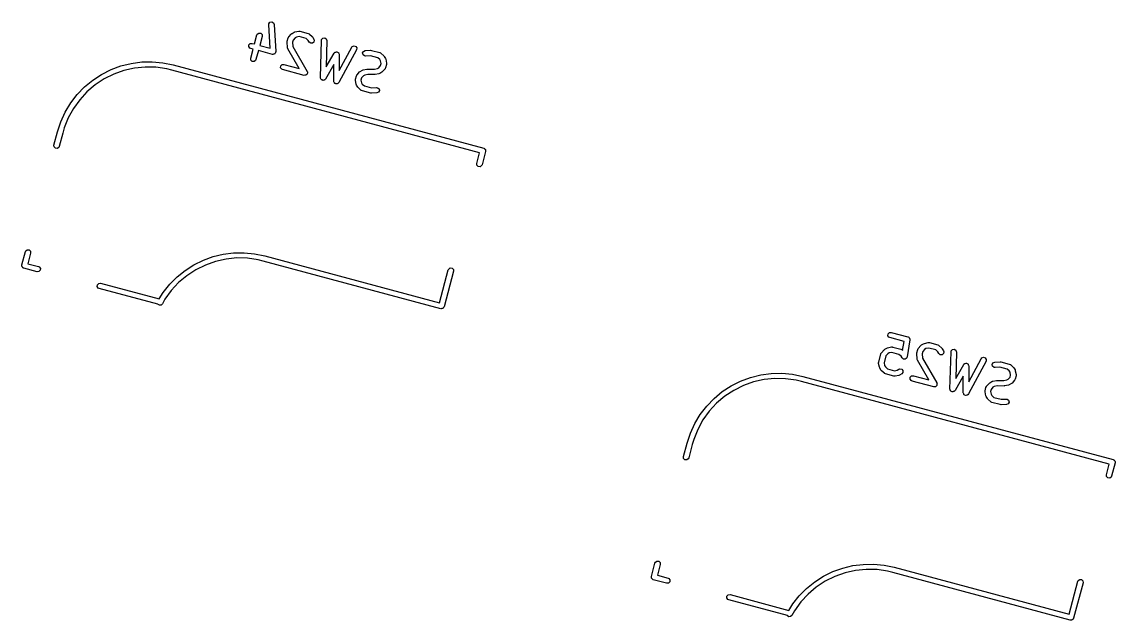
# Model space of a CAD drawing. Extents: x 46 to 264, y -122 to -26.
# Drawn here: x 104.7 to 134.95, y -89.03 to -72.49 of the extents above; entities that cross this region are included whole.
import ezdxf

# ---------------------------------------------------------------- set-up
doc = ezdxf.new("R2010")
doc.units = 0
doc.layers.add('BLACK', color=7, linetype='CONTINUOUS')

msp = doc.modelspace()

# ---------------------------------------------------------------- linework, layer by layer
at = {"layer": 'BLACK', "linetype": 'CONTINUOUS'}
for p, q in [((111.534, -72.572), (111.537, -72.5461)), ((111.572, -73.2197), (111.534, -72.572)), ((111.537, -72.5461), (111.567, -72.5049)), ((111.567, -72.5049), (111.617, -72.493)), ((111.617, -72.493), (111.663, -72.5159)), ((111.663, -72.5159), (111.683, -72.563)), ((111.683, -72.563), (111.728, -73.3146)), ((111.141, -73.104), (111.207, -72.8544)), ((111.207, -72.8544), (111.218, -72.8308)), ((111.218, -72.8308), (111.26, -72.8014)), ((111.26, -72.8014), (111.312, -72.8059)), ((111.312, -72.8059), (111.348, -72.8421)), ((111.348, -72.8421), (111.352, -72.8933)), ((112.089, -72.9079), (112.159, -72.8283)), ((112.159, -72.8283), (112.177, -72.8143)), ((112.177, -72.8143), (112.178, -72.8131)), ((112.178, -72.8131), (112.236, -72.7794)), ((112.236, -72.7794), (112.257, -72.7717)), ((112.257, -72.7717), (112.259, -72.7709)), ((112.259, -72.7709), (112.363, -72.7495)), ((112.363, -72.7495), (112.389, -72.7488)), ((112.389, -72.7488), (112.393, -72.751)), ((112.393, -72.751), (112.397, -72.7506)), ((112.397, -72.7506), (112.627, -72.8122)), ((112.627, -72.8122), (112.651, -72.8232)), ((112.651, -72.8232), (112.654, -72.8269)), ((112.654, -72.8269), (112.658, -72.8285)), ((112.658, -72.8285), (112.737, -72.8992)), ((110.983, -73.1783), (110.988, -73.1271)), ((111.013, -73.2203), (110.983, -73.1783)), ((110.988, -73.1271), (111.024, -73.0909)), ((111.024, -73.0909), (111.075, -73.0864)), ((111.075, -73.0864), (111.141, -73.104)), ((111.352, -72.8933), (111.285, -73.1428)), ((111.285, -73.1428), (111.572, -73.2197)), ((112.045, -73.0542), (112.048, -73.0319)), ((112.054, -73.2045), (112.045, -73.0542)), ((112.048, -73.0303), (112.072, -72.9383)), ((112.048, -73.0319), (112.048, -73.0303)), ((112.072, -72.9383), (112.083, -72.9147)), ((112.083, -72.9147), (112.087, -72.9121)), ((112.087, -72.9121), (112.089, -72.9079)), ((112.213, -72.9942), (112.196, -73.0573)), ((112.196, -73.0573), (112.203, -73.1778)), ((112.203, -73.1778), (112.598, -73.8624)), ((112.263, -72.9369), (112.213, -72.9942)), ((112.301, -72.9154), (112.263, -72.9369)), ((112.376, -72.9), (112.301, -72.9154)), ((112.572, -72.9525), (112.376, -72.9)), ((112.629, -73.0033), (112.572, -72.9525)), ((112.656, -73.0511), (112.629, -73.0033)), ((112.696, -73.0841), (112.656, -73.0511)), ((112.747, -73.0841), (112.696, -73.0841)), ((112.737, -72.8992), (112.751, -72.9167)), ((112.786, -73.0511), (112.747, -73.0841)), ((112.751, -72.9167), (112.753, -72.9178)), ((112.753, -72.9178), (112.786, -72.9761)), ((112.786, -72.9761), (112.795, -73.0006)), ((112.795, -73.0006), (112.786, -73.0511)), ((112.964, -74.0333), (112.993, -73.0058)), ((112.993, -73.0058), (112.998, -72.9803)), ((112.998, -72.9803), (113.032, -72.9419)), ((113.032, -72.9419), (113.083, -72.9344)), ((113.083, -72.9344), (113.127, -72.9613)), ((113.143, -73.01), (113.122, -73.7404)), ((113.127, -72.9613), (113.143, -73.01)), ((113.83, -73.1941), (113.846, -73.1736)), ((113.846, -73.1736), (113.894, -73.1548)), ((113.894, -73.1548), (113.943, -73.1709)), ((113.943, -73.1709), (113.969, -73.2146)), ((111.036, -73.2313), (111.013, -73.2203)), ((111.035, -73.4984), (111.102, -73.2488)), ((111.102, -73.2488), (111.036, -73.2313)), ((111.247, -73.2877), (111.18, -73.5372)), ((111.634, -73.3915), (111.247, -73.2877)), ((111.64, -73.391), (111.634, -73.3915)), ((111.645, -73.3936), (111.64, -73.391)), ((111.665, -73.3888), (111.645, -73.3936)), ((111.685, -73.387), (111.665, -73.3888)), ((111.689, -73.383), (111.685, -73.387)), ((111.695, -73.3817), (111.689, -73.383)), ((111.707, -73.3652), (111.695, -73.3817)), ((111.722, -73.3508), (111.707, -73.3652)), ((111.725, -73.3404), (111.722, -73.345)), ((111.722, -73.345), (111.722, -73.3508)), ((111.728, -73.3146), (111.725, -73.3404)), ((112.056, -73.2086), (112.054, -73.2045)), ((112.055, -73.213), (112.056, -73.2086)), ((112.064, -73.2375), (112.055, -73.213)), ((112.378, -73.7805), (112.064, -73.2375)), ((113.122, -73.7404), (113.343, -73.3574)), ((113.343, -73.3574), (113.36, -73.3374)), ((113.36, -73.3374), (113.366, -73.335)), ((113.366, -73.335), (113.371, -73.3298)), ((113.371, -73.3298), (113.39, -73.3264)), ((113.39, -73.3264), (113.408, -73.3198)), ((113.408, -73.3198), (113.414, -73.3221)), ((113.414, -73.3221), (113.421, -73.3209)), ((113.421, -73.3209), (113.438, -73.3307)), ((113.438, -73.3307), (113.456, -73.3373)), ((113.456, -73.3373), (113.46, -73.3432)), ((113.46, -73.3432), (113.466, -73.3466)), ((113.466, -73.3466), (113.472, -73.3649)), ((113.472, -73.3649), (113.482, -73.3817)), ((113.962, -73.2654), (113.473, -74.1697)), ((113.482, -73.3817), (113.481, -73.3884)), ((113.481, -73.3884), (113.483, -73.3949)), ((113.482, -73.8369), (113.83, -73.1941)), ((113.483, -73.3949), (113.482, -73.8369)), ((113.969, -73.2146), (113.962, -73.2654)), ((114.131, -73.3534), (114.154, -73.3075)), ((114.143, -73.4033), (114.131, -73.3534)), ((114.184, -73.4339), (114.143, -73.4033)), ((114.154, -73.3075), (114.201, -73.2871)), ((114.21, -73.4369), (114.184, -73.4339)), ((114.201, -73.2871), (114.351, -73.2781)), ((114.348, -73.4286), (114.21, -73.4369)), ((114.549, -73.4825), (114.348, -73.4286)), ((114.351, -73.2781), (114.374, -73.2807)), ((114.374, -73.2807), (114.375, -73.2805)), ((114.375, -73.2805), (114.605, -73.3422)), ((114.607, -73.5333), (114.549, -73.4825)), ((114.605, -73.3422), (114.629, -73.3532)), ((114.629, -73.3532), (114.631, -73.3568)), ((114.631, -73.3568), (114.636, -73.3585)), ((114.636, -73.3585), (114.715, -73.4291)), ((114.715, -73.4291), (114.729, -73.4467)), ((114.729, -73.4467), (114.73, -73.4477)), ((114.73, -73.4477), (114.764, -73.5061)), ((107.171, -73.8119), (107.446, -73.7099)), ((107.446, -73.7099), (107.73, -73.6393)), ((107.82, -73.7712), (107.53, -73.8367)), ((107.73, -73.6393), (108.021, -73.601)), ((108.117, -73.7412), (107.82, -73.7712)), ((108.021, -73.601), (108.314, -73.5956)), ((108.415, -73.7472), (108.117, -73.7412)), ((108.314, -73.5956), (108.606, -73.6229)), ((108.711, -73.7891), (108.415, -73.7472)), ((108.606, -73.6229), (108.893, -73.6828)), ((108.855, -73.8277), (108.711, -73.7891)), ((108.893, -73.6828), (108.893, -73.6828)), ((108.893, -73.6828), (108.893, -73.6828)), ((108.893, -73.6828), (117.481, -75.9837)), ((111.039, -73.5495), (111.035, -73.4984)), ((111.076, -73.5858), (111.039, -73.5495)), ((111.127, -73.5902), (111.076, -73.5858)), ((111.169, -73.5608), (111.127, -73.5902)), ((111.18, -73.5372), (111.169, -73.5608)), ((111.863, -73.759), (111.867, -73.7079)), ((111.892, -73.8011), (111.863, -73.759)), ((111.867, -73.7079), (111.904, -73.6717)), ((111.904, -73.6717), (111.955, -73.6672)), ((111.955, -73.6672), (112.378, -73.7805)), ((113.333, -73.6759), (113.104, -74.0729)), ((113.332, -74.1339), (113.333, -73.6759)), ((114.456, -73.7994), (114.54, -73.7822)), ((114.54, -73.7822), (114.577, -73.7607)), ((114.577, -73.7607), (114.628, -73.7034)), ((114.628, -73.5705), (114.607, -73.5333)), ((114.644, -73.6456), (114.628, -73.5705)), ((114.628, -73.7034), (114.644, -73.6456)), ((114.752, -73.7896), (114.681, -73.8693)), ((114.754, -73.7855), (114.752, -73.7896)), ((114.757, -73.7829), (114.754, -73.7855)), ((114.768, -73.7593), (114.757, -73.7829)), ((114.764, -73.5061), (114.772, -73.5271)), ((114.793, -73.6673), (114.768, -73.7593)), ((114.772, -73.5271), (114.773, -73.5285)), ((114.773, -73.5285), (114.794, -73.6328)), ((114.795, -73.6589), (114.793, -73.6628)), ((114.793, -73.6628), (114.793, -73.6673)), ((114.794, -73.6328), (114.795, -73.6589)), ((106.664, -74.1047), (106.909, -73.9441)), ((106.982, -74.0701), (106.733, -74.2345)), ((106.909, -73.9441), (107.171, -73.8119)), ((107.249, -73.9368), (106.982, -74.0701)), ((107.53, -73.8367), (107.249, -73.9368)), ((117.369, -76.1092), (108.855, -73.8277)), ((108.855, -73.8277), (108.855, -73.8277)), ((108.855, -73.8277), (108.855, -73.8277)), ((108.855, -73.8277), (108.855, -73.8277)), ((111.916, -73.8121), (111.892, -73.8011)), ((112.514, -73.9723), (111.916, -73.8121)), ((112.536, -73.9703), (112.514, -73.9723)), ((112.559, -73.9703), (112.536, -73.9703)), ((112.561, -73.9681), (112.559, -73.9703)), ((112.565, -73.9678), (112.561, -73.9681)), ((112.581, -73.9519), (112.565, -73.9678)), ((112.598, -73.9374), (112.581, -73.9519)), ((112.598, -73.8624), (112.604, -73.8777)), ((112.599, -73.934), (112.598, -73.9374)), ((112.601, -73.9316), (112.599, -73.934)), ((112.603, -73.9091), (112.601, -73.9316)), ((112.607, -73.8868), (112.603, -73.9091)), ((112.604, -73.8777), (112.606, -73.8804)), ((112.606, -73.8804), (112.605, -73.8825)), ((112.605, -73.8825), (112.607, -73.8868)), ((112.967, -74.0408), (112.964, -74.0333)), ((112.965, -74.0485), (112.967, -74.0408)), ((112.975, -74.0645), (112.965, -74.0485)), ((112.98, -74.082), (112.975, -74.0645)), ((112.987, -74.0861), (112.98, -74.082)), ((112.991, -74.0929), (112.987, -74.0861)), ((113.008, -74.0992), (112.991, -74.0929)), ((113.087, -74.0928), (113.08, -74.0955)), ((113.104, -74.0729), (113.087, -74.0928)), ((113.934, -74.0869), (113.936, -74.083)), ((113.935, -74.113), (113.934, -74.0869)), ((113.936, -74.0785), (113.961, -73.9865)), ((113.936, -74.083), (113.936, -74.0785)), ((113.961, -73.9865), (113.972, -73.9629)), ((113.972, -73.9629), (113.975, -73.9604)), ((113.975, -73.9604), (113.977, -73.9562)), ((113.977, -73.9562), (114.048, -73.8765)), ((114.048, -73.8765), (114.065, -73.8626)), ((114.065, -73.8626), (114.066, -73.8613)), ((114.066, -73.8613), (114.124, -73.8277)), ((114.101, -74.0425), (114.085, -74.1002)), ((114.152, -73.9851), (114.101, -74.0425)), ((114.124, -73.8277), (114.146, -73.82)), ((114.146, -73.82), (114.147, -73.8191)), ((114.147, -73.8191), (114.251, -73.7978)), ((114.189, -73.9636), (114.152, -73.9851)), ((114.273, -73.9464), (114.189, -73.9636)), ((114.251, -73.7978), (114.264, -73.7974)), ((114.264, -73.7974), (114.268, -73.7963)), ((114.268, -73.7963), (114.456, -73.7994)), ((114.461, -73.9495), (114.273, -73.9464)), ((114.465, -73.9484), (114.461, -73.9495)), ((114.478, -73.948), (114.465, -73.9484)), ((114.582, -73.9267), (114.478, -73.948)), ((114.583, -73.9258), (114.582, -73.9267)), ((114.604, -73.9182), (114.583, -73.9258)), ((114.663, -73.8845), (114.604, -73.9182)), ((114.664, -73.8832), (114.663, -73.8845)), ((114.681, -73.8693), (114.664, -73.8832)), ((106.235, -74.503), (106.438, -74.2918)), ((106.438, -74.2918), (106.664, -74.1047)), ((106.733, -74.2345), (106.506, -74.4277)), ((113.024, -74.1089), (113.008, -74.0992)), ((113.032, -74.1077), (113.024, -74.1089)), ((113.039, -74.1104), (113.032, -74.1077)), ((113.057, -74.1041), (113.039, -74.1104)), ((113.075, -74.1014), (113.057, -74.1041)), ((113.08, -74.0955), (113.075, -74.1014)), ((113.335, -74.1413), (113.332, -74.1339)), ((113.334, -74.1491), (113.335, -74.1413)), ((113.343, -74.1648), (113.334, -74.1491)), ((113.35, -74.1822), (113.343, -74.1648)), ((113.356, -74.1861), (113.35, -74.1822)), ((113.361, -74.1928), (113.356, -74.1861)), ((113.378, -74.1986), (113.361, -74.1928)), ((113.394, -74.2079), (113.378, -74.1986)), ((113.402, -74.2065), (113.394, -74.2079)), ((113.409, -74.209), (113.402, -74.2065)), ((113.426, -74.2022), (113.409, -74.209)), ((113.445, -74.199), (113.426, -74.2022)), ((113.45, -74.193), (113.445, -74.199)), ((113.457, -74.1901), (113.45, -74.193)), ((113.473, -74.1697), (113.457, -74.1901)), ((113.956, -74.2173), (113.935, -74.113)), ((113.957, -74.2187), (113.956, -74.2173)), ((113.965, -74.2398), (113.957, -74.2187)), ((113.998, -74.2981), (113.965, -74.2398)), ((114, -74.2991), (113.998, -74.2981)), ((114.014, -74.3167), (114, -74.2991)), ((114.093, -74.3873), (114.014, -74.3167)), ((114.085, -74.1002), (114.101, -74.1753)), ((114.097, -74.389), (114.093, -74.3873)), ((114.1, -74.3927), (114.097, -74.389)), ((114.124, -74.4037), (114.1, -74.3927)), ((114.101, -74.1753), (114.122, -74.2125)), ((114.122, -74.2125), (114.18, -74.2634)), ((114.18, -74.2634), (114.381, -74.3173)), ((114.381, -74.3173), (114.519, -74.309)), ((114.519, -74.309), (114.545, -74.3119)), ((114.545, -74.3119), (114.586, -74.3425)), ((114.598, -74.3924), (114.575, -74.4383)), ((114.586, -74.3425), (114.598, -74.3924)), ((106.056, -74.7356), (106.235, -74.503)), ((106.304, -74.6469), (106.129, -74.8888)), ((106.506, -74.4277), (106.304, -74.6469)), ((114.354, -74.4653), (114.124, -74.4037)), ((114.355, -74.4651), (114.354, -74.4653)), ((114.378, -74.4677), (114.355, -74.4651)), ((114.528, -74.4587), (114.378, -74.4677)), ((114.575, -74.4383), (114.528, -74.4587)), ((105.782, -75.2533), (105.905, -74.9868)), ((105.905, -74.9868), (106.056, -74.7356)), ((106.129, -74.8888), (105.986, -75.15)), ((105.691, -75.5319), (105.782, -75.2533)), ((105.986, -75.15), (105.874, -75.4267)), ((105.592, -75.8999), (105.691, -75.5319)), ((105.691, -75.5319), (105.691, -75.5319)), ((105.836, -75.5707), (105.737, -75.9387)), ((105.874, -75.4267), (105.836, -75.5707)), ((105.836, -75.5707), (105.836, -75.5707)), ((105.597, -75.951), (105.592, -75.8999)), ((105.633, -75.9873), (105.597, -75.951)), ((105.684, -75.9918), (105.633, -75.9873)), ((105.726, -75.9623), (105.684, -75.9918)), ((105.737, -75.9387), (105.726, -75.9623)), ((117.29, -76.4048), (117.369, -76.1092)), ((117.534, -76.0756), (117.435, -76.4436)), ((117.481, -75.9837), (117.489, -75.9879)), ((117.489, -75.9879), (117.493, -75.9882)), ((117.493, -75.9882), (117.495, -75.9905)), ((117.495, -75.9905), (117.504, -75.9947)), ((117.504, -75.9947), (117.515, -76.0107)), ((117.515, -76.0107), (117.529, -76.0245)), ((117.529, -76.0245), (117.53, -76.0312)), ((117.53, -76.0312), (117.534, -76.0367)), ((117.534, -76.0367), (117.532, -76.0562)), ((117.532, -76.0562), (117.534, -76.0756)), ((117.295, -76.4559), (117.29, -76.4048)), ((117.331, -76.4921), (117.295, -76.4559)), ((117.382, -76.4966), (117.331, -76.4921)), ((117.424, -76.4672), (117.382, -76.4966)), ((117.435, -76.4436), (117.424, -76.4672)), ((104.705, -79.2121), (104.803, -78.844)), ((104.803, -78.844), (104.814, -78.8204)), ((104.814, -78.8204), (104.856, -78.791)), ((104.856, -78.791), (104.907, -78.7955)), ((104.948, -78.8829), (104.869, -79.1784)), ((104.907, -78.7955), (104.944, -78.8318)), ((104.944, -78.8318), (104.948, -78.8829)), ((109.997, -78.983), (110.278, -78.9156)), ((110.278, -78.9156), (110.564, -78.8796)), ((110.564, -78.8796), (110.853, -78.8755)), ((110.853, -78.8755), (111.141, -78.9032)), ((111.141, -78.9032), (111.423, -78.9624)), ((104.706, -79.2315), (104.705, -79.2121)), ((104.705, -79.2509), (104.706, -79.2315)), ((104.869, -79.1784), (105.165, -79.2576)), ((109.223, -79.3632), (109.466, -79.2081)), ((109.466, -79.2081), (109.725, -79.0809)), ((109.782, -79.2148), (109.516, -79.3472)), ((109.725, -79.0809), (109.997, -78.983)), ((110.063, -79.1154), (109.782, -79.2148)), ((110.353, -79.0503), (110.063, -79.1154)), ((110.649, -79.0207), (110.353, -79.0503)), ((110.946, -79.0269), (110.649, -79.0207)), ((111.241, -79.0688), (110.946, -79.0269)), ((111.384, -79.1072), (111.241, -79.0688)), ((111.384, -79.1073), (111.384, -79.1072)), ((116.291, -80.4221), (111.384, -79.1073)), ((111.384, -79.1073), (111.384, -79.1073)), ((111.384, -79.1073), (111.384, -79.1073)), ((111.423, -78.9624), (111.423, -78.9624)), ((111.423, -78.9624), (111.423, -78.9624)), ((111.423, -78.9624), (116.258, -80.2578)), ((104.709, -79.2564), (104.705, -79.2509)), ((104.709, -79.2632), (104.709, -79.2564)), ((104.723, -79.277), (104.709, -79.2632)), ((104.734, -79.2929), (104.723, -79.277)), ((104.743, -79.2971), (104.734, -79.2929)), ((104.745, -79.2995), (104.743, -79.2971)), ((104.749, -79.2997), (104.745, -79.2995)), ((104.758, -79.3039), (104.749, -79.2997)), ((105.126, -79.4025), (104.758, -79.3039)), ((105.177, -79.3981), (105.126, -79.4025)), ((105.165, -79.2576), (105.188, -79.2687)), ((105.213, -79.3618), (105.177, -79.3981)), ((105.188, -79.2687), (105.218, -79.3107)), ((105.218, -79.3107), (105.213, -79.3618)), ((108.997, -79.5442), (109.223, -79.3632)), ((109.267, -79.5107), (109.04, -79.7029)), ((109.516, -79.3472), (109.267, -79.5107)), ((116.258, -80.2578), (116.501, -79.3489)), ((116.646, -79.3877), (116.383, -80.3691)), ((116.501, -79.3489), (116.512, -79.3253)), ((116.512, -79.3253), (116.554, -79.2959)), ((116.554, -79.2959), (116.605, -79.3003)), ((116.605, -79.3003), (116.642, -79.3366)), ((116.642, -79.3366), (116.646, -79.3877)), ((106.79, -79.8097), (106.795, -79.7586)), ((106.819, -79.8517), (106.79, -79.8097)), ((106.795, -79.7586), (106.831, -79.7223)), ((106.831, -79.7223), (106.882, -79.7178)), ((106.882, -79.7178), (108.502, -80.152)), ((108.614, -79.9748), (108.794, -79.7489)), ((108.794, -79.7489), (108.997, -79.5442)), ((109.04, -79.7029), (108.838, -79.921)), ((106.843, -79.8627), (106.819, -79.8517)), ((108.467, -80.2977), (106.843, -79.8627)), ((108.502, -80.152), (108.614, -79.9748)), ((108.838, -79.921), (108.663, -80.1619)), ((108.471, -80.3066), (108.467, -80.2977)), ((108.511, -80.3291), (108.471, -80.3066)), ((108.557, -80.3235), (108.511, -80.3291)), ((108.591, -80.2919), (108.557, -80.3235)), ((108.663, -80.1619), (108.591, -80.2919)), ((108.591, -80.2919), (108.591, -80.2919)), ((116.311, -80.4204), (116.291, -80.4221)), ((116.33, -80.4221), (116.311, -80.4204)), ((116.336, -80.4183), (116.33, -80.4221)), ((116.342, -80.4177), (116.336, -80.4183)), ((116.356, -80.4039), (116.342, -80.4177)), ((116.372, -80.3927), (116.356, -80.4039)), ((116.376, -80.3837), (116.372, -80.3927)), ((116.379, -80.3814), (116.376, -80.3837)), ((116.383, -80.3691), (116.379, -80.3781)), ((116.379, -80.3781), (116.379, -80.3814)), ((128.662, -81.1696), (128.667, -81.1185)), ((128.692, -81.2117), (128.662, -81.1696)), ((128.667, -81.1185), (128.703, -81.0822)), ((128.716, -81.2227), (128.692, -81.2117)), ((128.703, -81.0822), (128.754, -81.0778)), ((129.11, -81.3283), (128.716, -81.2227)), ((128.754, -81.0778), (129.214, -81.201)), ((129.07, -81.5745), (129.11, -81.3283)), ((129.269, -81.2856), (129.192, -81.7579)), ((129.214, -81.201), (129.218, -81.2027)), ((129.218, -81.2027), (129.22, -81.2027)), ((129.22, -81.2027), (129.222, -81.2046)), ((129.222, -81.2046), (129.238, -81.212)), ((129.238, -81.212), (129.247, -81.2251)), ((129.247, -81.2251), (129.259, -81.2352)), ((129.259, -81.2352), (129.261, -81.2455)), ((129.261, -81.2455), (129.267, -81.2541)), ((129.267, -81.2541), (129.266, -81.2699)), ((129.266, -81.2699), (129.269, -81.2856)), ((128.469, -81.6704), (128.48, -81.6468)), ((128.48, -81.6468), (128.483, -81.6443)), ((128.483, -81.6443), (128.485, -81.6401)), ((128.485, -81.6401), (128.556, -81.5604)), ((128.556, -81.5604), (128.573, -81.5465)), ((128.573, -81.5465), (128.574, -81.5452)), ((128.574, -81.5452), (128.632, -81.5116)), ((128.632, -81.5116), (128.654, -81.5039)), ((128.654, -81.5039), (128.655, -81.503)), ((128.655, -81.503), (128.759, -81.4817)), ((128.697, -81.6475), (128.66, -81.6691)), ((128.772, -81.6322), (128.697, -81.6475)), ((128.759, -81.4817), (128.785, -81.481)), ((128.968, -81.6847), (128.772, -81.6322)), ((128.785, -81.481), (128.789, -81.4831)), ((128.789, -81.4831), (128.794, -81.4827)), ((128.794, -81.4827), (129.024, -81.5443)), ((129.024, -81.5443), (129.047, -81.5554)), ((129.047, -81.5554), (129.05, -81.559)), ((129.05, -81.559), (129.054, -81.5607)), ((129.054, -81.5607), (129.07, -81.5745)), ((129.46, -81.6649), (129.463, -81.6426)), ((129.462, -81.641), (129.487, -81.549)), ((129.463, -81.6426), (129.462, -81.641)), ((129.487, -81.549), (129.498, -81.5254)), ((129.498, -81.5254), (129.502, -81.5228)), ((129.502, -81.5228), (129.503, -81.5186)), ((129.503, -81.5186), (129.574, -81.4389)), ((129.574, -81.4389), (129.592, -81.425)), ((129.592, -81.425), (129.593, -81.4238)), ((129.593, -81.4238), (129.651, -81.3901)), ((129.627, -81.6049), (129.61, -81.668)), ((129.678, -81.5476), (129.627, -81.6049)), ((129.651, -81.3901), (129.672, -81.3824)), ((129.672, -81.3824), (129.673, -81.3816)), ((129.673, -81.3816), (129.778, -81.3602)), ((129.715, -81.5261), (129.678, -81.5476)), ((129.791, -81.5107), (129.715, -81.5261)), ((129.778, -81.3602), (129.804, -81.3595)), ((129.986, -81.5632), (129.791, -81.5107)), ((129.804, -81.3595), (129.808, -81.3616)), ((129.808, -81.3616), (129.812, -81.3612)), ((129.812, -81.3612), (130.042, -81.4229)), ((130.044, -81.614), (129.986, -81.5632)), ((130.042, -81.4229), (130.066, -81.4339)), ((130.071, -81.6618), (130.044, -81.614)), ((130.066, -81.4339), (130.068, -81.4375)), ((130.068, -81.4375), (130.073, -81.4392)), ((130.073, -81.4392), (130.152, -81.5098)), ((130.152, -81.5098), (130.166, -81.5274)), ((130.166, -81.5274), (130.167, -81.5285)), ((130.167, -81.5285), (130.201, -81.5868)), ((130.201, -81.5868), (130.21, -81.6113)), ((130.21, -81.6113), (130.201, -81.6618)), ((130.379, -82.644), (130.408, -81.6165)), ((130.408, -81.6165), (130.413, -81.5909)), ((130.413, -81.5909), (130.447, -81.5526)), ((130.447, -81.5526), (130.498, -81.5451)), ((130.498, -81.5451), (130.542, -81.572)), ((130.558, -81.6207), (130.537, -82.3511)), ((130.542, -81.572), (130.558, -81.6207)), ((128.405, -81.9088), (128.407, -81.9049)), ((128.406, -81.9349), (128.405, -81.9088)), ((128.427, -82.0392), (128.406, -81.9349)), ((128.407, -81.9004), (128.469, -81.6704)), ((128.407, -81.9049), (128.407, -81.9004)), ((128.609, -81.7264), (128.556, -81.9221)), ((128.556, -81.9221), (128.572, -81.9972)), ((128.66, -81.6691), (128.609, -81.7264)), ((129.025, -81.7355), (128.968, -81.6847)), ((129.053, -81.7833), (129.025, -81.7355)), ((129.053, -81.7836), (129.053, -81.7833)), ((129.053, -81.7841), (129.053, -81.7836)), ((129.073, -81.8001), (129.053, -81.7841)), ((129.092, -81.8162), (129.073, -81.8001)), ((129.093, -81.8165), (129.092, -81.8162)), ((129.092, -81.8162), (129.092, -81.8162)), ((129.118, -81.8162), (129.093, -81.8165)), ((129.143, -81.8162), (129.118, -81.8162)), ((129.144, -81.8159), (129.143, -81.8162)), ((129.163, -81.7994), (129.144, -81.8159)), ((129.144, -81.8159), (129.144, -81.8159)), ((129.183, -81.7833), (129.163, -81.7994)), ((129.192, -81.7579), (129.183, -81.7824)), ((129.183, -81.7824), (129.183, -81.7828)), ((129.183, -81.7828), (129.183, -81.7833)), ((129.469, -81.8152), (129.46, -81.6649)), ((129.471, -81.8193), (129.469, -81.8152)), ((129.47, -81.8237), (129.471, -81.8193)), ((129.479, -81.8482), (129.47, -81.8237)), ((129.792, -82.3912), (129.479, -81.8482)), ((129.61, -81.668), (129.618, -81.7885)), ((129.618, -81.7885), (130.013, -82.473)), ((130.111, -81.6948), (130.071, -81.6618)), ((130.162, -81.6948), (130.111, -81.6948)), ((130.201, -81.6618), (130.162, -81.6948)), ((130.758, -81.968), (130.775, -81.9481)), ((130.775, -81.9481), (130.781, -81.9457)), ((130.781, -81.9457), (130.785, -81.9405)), ((130.785, -81.9405), (130.804, -81.9371)), ((130.804, -81.9371), (130.823, -81.9305)), ((130.823, -81.9305), (130.829, -81.9328)), ((130.829, -81.9328), (130.836, -81.9316)), ((130.836, -81.9316), (130.853, -81.9413)), ((130.853, -81.9413), (130.871, -81.9479)), ((130.871, -81.9479), (130.874, -81.9539)), ((130.874, -81.9539), (130.88, -81.9573)), ((130.88, -81.9573), (130.887, -81.9756)), ((131.377, -81.8761), (130.888, -82.7804)), ((130.897, -82.4476), (131.245, -81.8047)), ((131.245, -81.8047), (131.261, -81.7843)), ((131.261, -81.7843), (131.309, -81.7654)), ((131.309, -81.7654), (131.357, -81.7816)), ((131.357, -81.7816), (131.384, -81.8253)), ((131.384, -81.8253), (131.377, -81.8761)), ((131.546, -81.9641), (131.569, -81.9182)), ((131.569, -81.9182), (131.616, -81.8978)), ((131.616, -81.8978), (131.766, -81.8888)), ((131.766, -81.8888), (131.788, -81.8913)), ((131.788, -81.8913), (131.79, -81.8912)), ((131.79, -81.8912), (132.02, -81.9528)), ((132.02, -81.9528), (132.044, -81.9638)), ((124.861, -82.3206), (125.145, -82.25)), ((125.145, -82.25), (125.436, -82.2117)), ((125.436, -82.2117), (125.729, -82.2062)), ((125.729, -82.2062), (126.021, -82.2336)), ((126.021, -82.2336), (126.308, -82.2935)), ((128.428, -82.0406), (128.427, -82.0392)), ((128.436, -82.0617), (128.428, -82.0406)), ((128.469, -82.12), (128.436, -82.0617)), ((128.471, -82.121), (128.469, -82.12)), ((128.485, -82.1386), (128.471, -82.121)), ((128.564, -82.2092), (128.485, -82.1386)), ((128.568, -82.2109), (128.564, -82.2092)), ((128.571, -82.2146), (128.568, -82.2109)), ((128.595, -82.2256), (128.571, -82.2146)), ((128.572, -81.9972), (128.593, -82.0344)), ((128.593, -82.0344), (128.651, -82.0853)), ((128.825, -82.2872), (128.595, -82.2256)), ((128.651, -82.0853), (128.846, -82.1377)), ((128.846, -82.1377), (128.921, -82.1224)), ((128.921, -82.1224), (128.969, -82.0948)), ((128.986, -82.2583), (128.965, -82.266)), ((128.969, -82.0948), (128.994, -82.0859)), ((129.044, -82.2247), (128.986, -82.2583)), ((128.994, -82.0859), (129.044, -82.0948)), ((129.044, -82.0948), (129.077, -82.1341)), ((129.077, -82.1854), (129.044, -82.2247)), ((129.077, -82.1341), (129.077, -82.1854)), ((130.537, -82.3511), (130.758, -81.968)), ((130.887, -81.9756), (130.897, -81.9923)), ((130.897, -81.9923), (130.895, -81.9991)), ((130.895, -81.9991), (130.898, -82.0055)), ((130.898, -82.0055), (130.897, -82.4476)), ((131.558, -82.014), (131.546, -81.9641)), ((131.599, -82.0446), (131.558, -82.014)), ((131.625, -82.0475), (131.599, -82.0446)), ((131.763, -82.0392), (131.625, -82.0475)), ((131.964, -82.0931), (131.763, -82.0392)), ((132.021, -82.144), (131.964, -82.0931)), ((132.043, -82.1812), (132.021, -82.144)), ((132.058, -82.2562), (132.043, -82.1812)), ((132.043, -82.314), (132.058, -82.2562)), ((132.044, -81.9638), (132.046, -81.9675)), ((132.046, -81.9675), (132.05, -81.9692)), ((132.05, -81.9692), (132.13, -82.0398)), ((132.13, -82.0398), (132.144, -82.0574)), ((132.144, -82.0574), (132.145, -82.0584)), ((132.145, -82.0584), (132.179, -82.1167)), ((132.179, -82.1167), (132.187, -82.1378)), ((132.187, -82.1378), (132.187, -82.1392)), ((132.187, -82.1392), (132.209, -82.2435)), ((132.209, -82.2435), (132.21, -82.2696)), ((124.079, -82.7154), (124.324, -82.5547)), ((124.324, -82.5547), (124.586, -82.4226)), ((124.663, -82.5475), (124.397, -82.6808)), ((124.586, -82.4226), (124.861, -82.3206)), ((124.944, -82.4474), (124.663, -82.5475)), ((125.235, -82.3819), (124.944, -82.4474)), ((125.532, -82.3519), (125.235, -82.3819)), ((125.83, -82.3579), (125.532, -82.3519)), ((126.125, -82.3998), (125.83, -82.3579)), ((126.269, -82.4384), (126.125, -82.3998)), ((134.784, -84.7199), (126.269, -82.4384)), ((126.269, -82.4384), (126.269, -82.4384)), ((126.269, -82.4384), (126.269, -82.4384)), ((126.269, -82.4384), (126.269, -82.4384)), ((126.308, -82.2935), (126.308, -82.2935)), ((126.308, -82.2935), (126.308, -82.2935)), ((126.308, -82.2935), (134.895, -84.5944)), ((128.829, -82.2868), (128.825, -82.2872)), ((128.833, -82.2889), (128.829, -82.2868)), ((128.859, -82.2882), (128.833, -82.2889)), ((128.963, -82.2669), (128.859, -82.2882)), ((128.965, -82.266), (128.963, -82.2669)), ((129.278, -82.3697), (129.282, -82.3186)), ((129.307, -82.4118), (129.278, -82.3697)), ((129.282, -82.3186), (129.318, -82.2823)), ((129.331, -82.4228), (129.307, -82.4118)), ((129.318, -82.2823), (129.369, -82.2779)), ((129.929, -82.583), (129.331, -82.4228)), ((129.369, -82.2779), (129.792, -82.3912)), ((129.996, -82.5625), (129.98, -82.5785)), ((130.013, -82.548), (129.996, -82.5625)), ((130.013, -82.473), (130.019, -82.4884)), ((130.014, -82.5447), (130.013, -82.548)), ((130.016, -82.5422), (130.014, -82.5447)), ((130.018, -82.5197), (130.016, -82.5422)), ((130.022, -82.4975), (130.018, -82.5197)), ((130.019, -82.4884), (130.02, -82.4911)), ((130.02, -82.4911), (130.02, -82.4931)), ((130.02, -82.4931), (130.022, -82.4975)), ((130.747, -82.2866), (130.519, -82.6835)), ((130.747, -82.7446), (130.747, -82.2866)), ((131.392, -82.5669), (131.462, -82.4872)), ((131.462, -82.4872), (131.48, -82.4733)), ((131.48, -82.4733), (131.481, -82.472)), ((131.481, -82.472), (131.539, -82.4383)), ((131.539, -82.4383), (131.56, -82.4307)), ((131.56, -82.4307), (131.562, -82.4298)), ((131.562, -82.4298), (131.666, -82.4085)), ((131.688, -82.5571), (131.604, -82.5743)), ((131.666, -82.4085), (131.679, -82.4081)), ((131.679, -82.4081), (131.682, -82.4069)), ((131.682, -82.4069), (131.87, -82.4101)), ((131.876, -82.5602), (131.688, -82.5571)), ((131.87, -82.4101), (131.955, -82.3929)), ((131.88, -82.5591), (131.876, -82.5602)), ((131.892, -82.5587), (131.88, -82.5591)), ((131.997, -82.5374), (131.892, -82.5587)), ((131.955, -82.3929), (131.992, -82.3714)), ((131.992, -82.3714), (132.043, -82.314)), ((131.998, -82.5365), (131.997, -82.5374)), ((132.019, -82.5288), (131.998, -82.5365)), ((132.078, -82.4952), (132.019, -82.5288)), ((132.079, -82.4939), (132.078, -82.4952)), ((132.096, -82.48), (132.079, -82.4939)), ((132.167, -82.4003), (132.096, -82.48)), ((132.168, -82.3961), (132.167, -82.4003)), ((132.172, -82.3936), (132.168, -82.3961)), ((132.183, -82.37), (132.172, -82.3936)), ((132.208, -82.278), (132.183, -82.37)), ((132.21, -82.2696), (132.207, -82.2735)), ((132.207, -82.2735), (132.208, -82.278)), ((123.853, -82.9025), (124.079, -82.7154)), ((124.148, -82.8452), (123.921, -83.0384)), ((124.397, -82.6808), (124.148, -82.8452)), ((129.951, -82.581), (129.929, -82.583)), ((129.974, -82.581), (129.951, -82.581)), ((129.976, -82.5788), (129.974, -82.581)), ((129.98, -82.5785), (129.976, -82.5788)), ((130.381, -82.6515), (130.379, -82.644)), ((130.38, -82.6592), (130.381, -82.6515)), ((130.389, -82.6752), (130.38, -82.6592)), ((130.395, -82.6927), (130.389, -82.6752)), ((130.402, -82.6968), (130.395, -82.6927)), ((130.406, -82.7036), (130.402, -82.6968)), ((130.423, -82.7099), (130.406, -82.7036)), ((130.439, -82.7196), (130.423, -82.7099)), ((130.447, -82.7184), (130.439, -82.7196)), ((130.454, -82.7211), (130.447, -82.7184)), ((130.471, -82.7148), (130.454, -82.7211)), ((130.49, -82.7121), (130.471, -82.7148)), ((130.495, -82.7062), (130.49, -82.7121)), ((130.502, -82.7035), (130.495, -82.7062)), ((130.519, -82.6835), (130.502, -82.7035)), ((130.75, -82.752), (130.747, -82.7446)), ((130.748, -82.7598), (130.75, -82.752)), ((130.758, -82.7755), (130.748, -82.7598)), ((130.764, -82.7928), (130.758, -82.7755)), ((130.771, -82.7968), (130.764, -82.7928)), ((130.775, -82.8035), (130.771, -82.7968)), ((130.793, -82.8093), (130.775, -82.8035)), ((130.809, -82.8186), (130.793, -82.8093)), ((130.817, -82.8172), (130.809, -82.8186)), ((130.824, -82.8197), (130.817, -82.8172)), ((130.841, -82.8129), (130.824, -82.8197)), ((130.859, -82.8097), (130.841, -82.8129)), ((130.864, -82.8037), (130.859, -82.8097)), ((130.872, -82.8008), (130.864, -82.8037)), ((130.888, -82.7804), (130.872, -82.8008)), ((131.349, -82.6976), (131.351, -82.6937)), ((131.35, -82.7237), (131.349, -82.6976)), ((131.371, -82.828), (131.35, -82.7237)), ((131.351, -82.6892), (131.375, -82.5972)), ((131.351, -82.6937), (131.351, -82.6892)), ((131.372, -82.8294), (131.371, -82.828)), ((131.38, -82.8504), (131.372, -82.8294)), ((131.375, -82.5972), (131.386, -82.5736)), ((131.413, -82.9088), (131.38, -82.8504)), ((131.386, -82.5736), (131.39, -82.571)), ((131.39, -82.571), (131.392, -82.5669)), ((131.516, -82.6531), (131.5, -82.7109)), ((131.5, -82.7109), (131.516, -82.786)), ((131.567, -82.5958), (131.516, -82.6531)), ((131.516, -82.786), (131.537, -82.8232)), ((131.537, -82.8232), (131.594, -82.874)), ((131.604, -82.5743), (131.567, -82.5958)), ((123.471, -83.3463), (123.649, -83.1137)), ((123.649, -83.1137), (123.853, -82.9025)), ((123.921, -83.0384), (123.719, -83.2576)), ((131.414, -82.9098), (131.413, -82.9088)), ((131.428, -82.9274), (131.414, -82.9098)), ((131.508, -82.998), (131.428, -82.9274)), ((131.512, -82.9997), (131.508, -82.998)), ((131.515, -83.0033), (131.512, -82.9997)), ((131.538, -83.0143), (131.515, -83.0033)), ((131.768, -83.076), (131.538, -83.0143)), ((131.594, -82.874), (131.795, -82.9279)), ((131.77, -83.0758), (131.768, -83.076)), ((131.792, -83.0784), (131.77, -83.0758)), ((131.943, -83.0694), (131.792, -83.0784)), ((131.795, -82.9279), (131.934, -82.9196)), ((131.934, -82.9196), (131.96, -82.9226)), ((131.99, -83.049), (131.943, -83.0694)), ((131.96, -82.9226), (132.001, -82.9532)), ((132.013, -83.0031), (131.99, -83.049)), ((132.001, -82.9532), (132.013, -83.0031)), ((123.319, -83.5975), (123.471, -83.3463)), ((123.719, -83.2576), (123.544, -83.4995)), ((123.197, -83.864), (123.319, -83.5975)), ((123.4, -83.7607), (123.289, -84.0374)), ((123.544, -83.4995), (123.4, -83.7607)), ((123.106, -84.1426), (123.197, -83.864)), ((123.289, -84.0374), (123.25, -84.1814)), ((123.007, -84.5106), (123.106, -84.1426)), ((123.106, -84.1426), (123.106, -84.1426)), ((123.25, -84.1814), (123.152, -84.5494)), ((123.25, -84.1814), (123.25, -84.1814)), ((123.011, -84.5617), (123.007, -84.5106)), ((123.048, -84.598), (123.011, -84.5617)), ((123.099, -84.6024), (123.048, -84.598)), ((123.141, -84.573), (123.099, -84.6024)), ((123.152, -84.5494), (123.141, -84.573)), ((134.895, -84.5944), (134.904, -84.5986)), ((134.904, -84.5986), (134.908, -84.5989)), ((134.908, -84.5989), (134.91, -84.6012)), ((134.91, -84.6012), (134.919, -84.6054)), ((134.919, -84.6054), (134.93, -84.6214)), ((134.93, -84.6214), (134.944, -84.6351)), ((134.944, -84.6351), (134.944, -84.6419)), ((134.944, -84.6419), (134.948, -84.6474)), ((134.948, -84.6474), (134.947, -84.6668)), ((134.947, -84.6668), (134.948, -84.6862)), ((134.705, -85.0154), (134.784, -84.7199)), ((134.948, -84.6862), (134.85, -85.0543)), ((134.709, -85.0665), (134.705, -85.0154)), ((134.746, -85.1028), (134.709, -85.0665)), ((134.797, -85.1073), (134.746, -85.1028)), ((134.839, -85.0779), (134.797, -85.1073)), ((134.85, -85.0543), (134.839, -85.0779)), ((122.229, -87.4311), (122.271, -87.4017)), ((122.271, -87.4017), (122.322, -87.4062)), ((122.119, -87.8227), (122.218, -87.4547)), ((122.218, -87.4547), (122.229, -87.4311)), ((122.363, -87.4936), (122.284, -87.7891)), ((122.322, -87.4062), (122.358, -87.4424)), ((122.358, -87.4424), (122.363, -87.4936)), ((126.881, -87.8188), (127.14, -87.6916)), ((127.14, -87.6916), (127.412, -87.5937)), ((127.412, -87.5937), (127.693, -87.5264)), ((127.768, -87.6611), (127.477, -87.7261)), ((127.693, -87.5264), (127.979, -87.4904)), ((128.064, -87.6315), (127.768, -87.6611)), ((127.979, -87.4904), (128.268, -87.4862)), ((128.361, -87.6376), (128.064, -87.6315)), ((128.268, -87.4862), (128.555, -87.5139)), ((128.655, -87.6795), (128.361, -87.6376)), ((128.555, -87.5139), (128.838, -87.5731)), ((128.799, -87.7181), (128.655, -87.6795)), ((128.838, -87.5731), (128.838, -87.5731)), ((128.838, -87.5731), (128.838, -87.5731)), ((128.838, -87.5731), (133.672, -88.8685)), ((128.838, -87.5731), (128.838, -87.5731)), ((122.121, -87.8422), (122.119, -87.8227)), ((122.119, -87.8616), (122.121, -87.8422)), ((122.123, -87.8671), (122.119, -87.8616)), ((122.124, -87.8739), (122.123, -87.8671)), ((122.138, -87.8876), (122.124, -87.8739)), ((122.149, -87.9036), (122.138, -87.8876)), ((122.158, -87.9078), (122.149, -87.9036)), ((122.16, -87.9101), (122.158, -87.9078)), ((122.163, -87.9104), (122.16, -87.9101)), ((122.172, -87.9146), (122.163, -87.9104)), ((122.54, -88.0132), (122.172, -87.9146)), ((122.284, -87.7891), (122.579, -87.8683)), ((122.579, -87.8683), (122.603, -87.8793)), ((122.628, -87.9725), (122.592, -88.0087)), ((122.603, -87.8793), (122.632, -87.9214)), ((122.632, -87.9214), (122.628, -87.9725)), ((126.412, -88.1549), (126.637, -87.9739)), ((126.637, -87.9739), (126.881, -87.8188)), ((126.931, -87.958), (126.682, -88.1215)), ((127.197, -87.8255), (126.931, -87.958)), ((127.477, -87.7261), (127.197, -87.8255)), ((133.706, -89.0328), (128.799, -87.718)), ((128.799, -87.718), (128.799, -87.718)), ((128.799, -87.718), (128.799, -87.718)), ((128.799, -87.718), (128.799, -87.7181)), ((133.672, -88.8685), (133.916, -87.9596)), ((134.061, -87.9984), (133.798, -88.9798)), ((133.916, -87.9596), (133.927, -87.936)), ((133.927, -87.936), (133.969, -87.9065)), ((133.969, -87.9065), (134.02, -87.911)), ((134.02, -87.911), (134.056, -87.9473)), ((134.056, -87.9473), (134.061, -87.9984)), ((122.592, -88.0087), (122.54, -88.0132)), ((126.209, -88.3596), (126.412, -88.1549)), ((126.682, -88.1215), (126.455, -88.3136)), ((124.205, -88.4204), (124.209, -88.3693)), ((124.234, -88.4624), (124.205, -88.4204)), ((124.209, -88.3693), (124.246, -88.333)), ((124.258, -88.4734), (124.234, -88.4624)), ((124.246, -88.333), (124.297, -88.3285)), ((125.881, -88.9084), (124.258, -88.4734)), ((124.297, -88.3285), (125.917, -88.7627)), ((125.917, -88.7627), (126.029, -88.5854)), ((126.029, -88.5854), (126.209, -88.3596)), ((126.253, -88.5317), (126.078, -88.7726)), ((126.455, -88.3136), (126.253, -88.5317)), ((125.886, -88.9173), (125.881, -88.9084)), ((126.006, -88.9026), (125.972, -88.9342)), ((126.078, -88.7726), (126.006, -88.9026)), ((126.006, -88.9026), (126.006, -88.9026)), ((125.926, -88.9398), (125.886, -88.9173)), ((125.972, -88.9342), (125.926, -88.9398)), ((133.725, -89.0311), (133.706, -89.0328)), ((133.745, -89.0328), (133.725, -89.0311)), ((133.75, -89.0289), (133.745, -89.0328)), ((133.757, -89.0283), (133.75, -89.0289)), ((133.771, -89.0146), (133.757, -89.0283)), ((133.787, -89.0034), (133.771, -89.0146)), ((133.791, -88.9944), (133.787, -89.0034)), ((133.793, -88.9921), (133.791, -88.9944)), ((133.794, -88.9887), (133.793, -88.9921)), ((133.798, -88.9798), (133.794, -88.9887))]:
    msp.add_line(p, q, dxfattribs=at)

doc.saveas('drawing.dxf')
